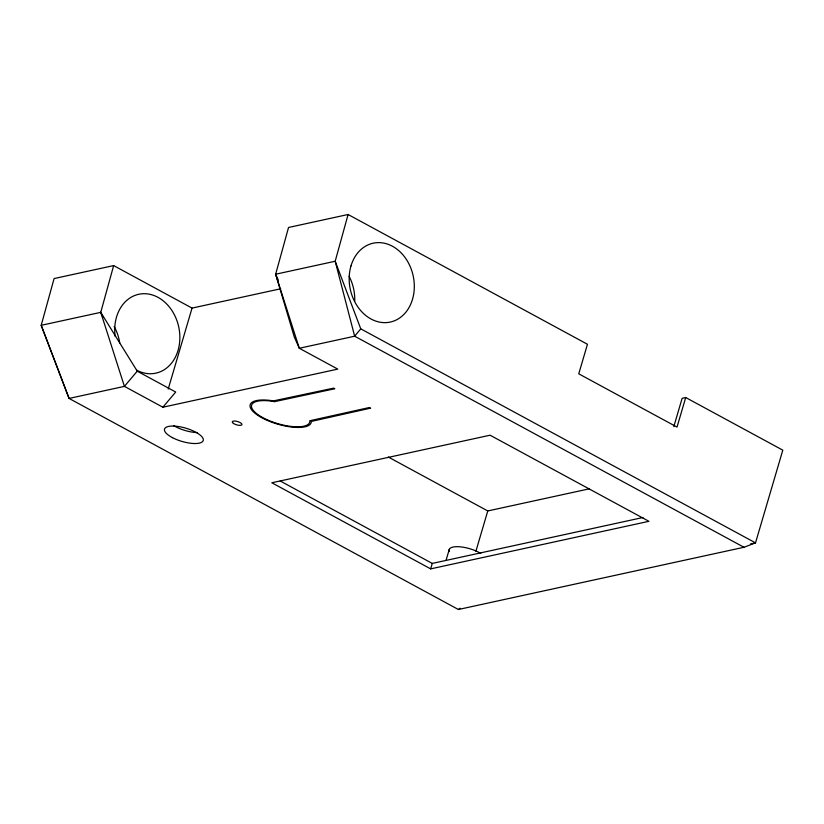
<?xml version="1.0" encoding="UTF-8"?>
<svg xmlns="http://www.w3.org/2000/svg" width="824" height="824" viewBox="0 0 824 824"><rect width="100%" height="100%" fill="white"/><g stroke="black" fill="none" stroke-linecap="round" stroke-linejoin="round"><path stroke-width="1.24" d="M113.65 265.586L54.096 278.563L41.2 325.315L69.072 398.435L458.401 609.503L743.979 547.27L755.515 542.872L782.8 450.162L685.712 397.529L677.019 427.089L578.757 373.818L587.461 344.267L348.099 214.498L288.544 227.476L275.649 274.227L294.281 336.954L299.308 348.264L337.768 369.111L162.874 407.221L124.414 386.374L100.755 312.348L113.65 265.586L192.043 308.094L280.747 288.761M348.099 214.498L335.193 261.249L354.65 336.202L743.979 547.27M168.22 389.062L192.043 308.094M430.664 568.879L648.91 521.314L490.084 435.206L271.838 482.771L430.664 568.879L432.27 563.42L642.988 517.503M446.062 560.299L449.276 549.381M475.901 551.235L487.767 510.952L589.222 488.848M673.805 426.636L682.138 398.311L685.712 397.529M360.757 328.848L354.65 336.202L299.308 348.264L275.649 274.227L335.193 261.249L360.757 328.848L755.515 542.872L750.489 543.964M137.248 371.181L124.414 386.374L69.072 398.435L41.2 325.315L100.755 312.348L137.248 371.181L175.708 392.028L162.874 407.221M458.401 609.503L459.957 608.215M274.567 401.638L334.812 388.753L333.658 388.125L273.403 400.897A31.776 10.867 16.4 0 0 255.224 413.452L256.367 414.328A31.776 10.867 16.4 0 0 268.655 420.992L270.488 421.723A31.776 10.867 16.4 0 0 311.287 421.424L370.573 408.148L369.42 407.519L309.803 420.745A30.272 10.352 16.4 0 1 283.518 425.132A30.272 10.352 16.4 0 1 251.804 407.932A30.272 10.352 16.4 0 1 274.557 401.638M388.279 457.021L487.767 510.952M280.201 480.979L432.27 563.42M275.649 274.227L278.296 280.078M100.755 312.348L102.866 317.013M449.41 551.575A19.426 6.644 16.4 0 1 458.968 546.734A19.426 6.644 16.4 0 1 480.783 553.44M197.389 432.61A20.178 6.901 16.4 0 1 173.689 425.627M114.155 326.459A40.355 32.157 77.7 0 1 119.737 342.949M115.133 336.316A40.355 32.157 77.7 0 1 147.455 293.9A40.355 32.157 77.7 0 1 179.395 344.195A40.355 32.157 77.7 0 1 136.578 370.1M349.149 276.38A40.355 32.157 77.7 0 1 354.732 301.162M233.408 423.402A5.047 1.73 16.4 0 0 241.7 424.978A5.047 1.73 16.4 0 0 236.261 421.208A5.047 1.73 16.4 0 0 233.408 423.402M172.504 437.678A20.178 6.901 16.4 0 0 203.24 440.5A20.178 6.901 16.4 0 0 175.914 426.214A20.178 6.901 16.4 0 0 172.504 437.678M350.973 265.946A40.355 32.157 77.7 0 0 387.847 322.472A40.355 32.157 77.7 0 0 406.387 259.457A40.355 32.157 77.7 0 0 350.973 265.946"/></g></svg>
